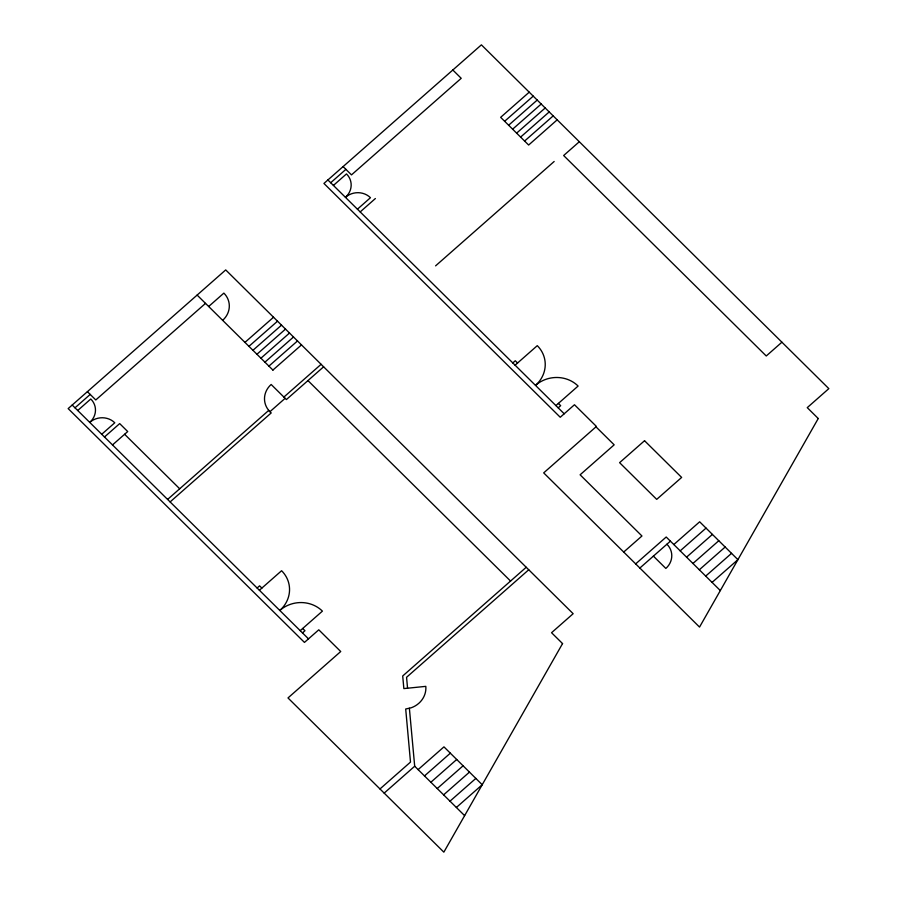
<?xml version="1.0" encoding="UTF-8"?>
<svg xmlns="http://www.w3.org/2000/svg" width="897" height="897" viewBox="0 0 897 897"><rect width="100%" height="100%" fill="white"/><g stroke="black" fill="none" stroke-linecap="round" stroke-linejoin="round"><path stroke-width="1.35" d="M75 407.81L90.205 394.422M330.69 182.741L345.894 169.354M77.714 410.501L90.788 398.986A17.794 16.516 -9.8 0 1 89.745 422.397A17.749 16.471 -9.8 0 1 114.771 422.779L101.731 434.26M333.415 185.432L346.489 173.917A17.794 16.516 -9.8 0 1 345.435 197.329A17.749 16.471 -9.8 0 1 370.461 197.71L357.421 209.192M205.514 303.377L95.788 399.961L87.401 391.653M208.665 306.494L223.869 293.117A20.698 19.207 -9.8 0 1 222.647 320.33M104.489 436.985L119.682 423.597L127.71 431.547L112.506 444.923M360.179 211.916L375.383 198.529M244.948 342.396L273.529 317.235M529.23 92.167L500.649 117.328L528.647 145.034L557.183 119.839M248.94 346.343L277.521 321.193M504.641 121.274L533.222 96.125M252.943 350.301L281.523 325.14M508.633 125.232L537.213 100.072M256.934 354.259L285.515 329.098M512.635 129.179L541.205 104.03M260.926 358.206L289.507 333.045M516.627 133.137L545.208 107.976M264.929 362.164L293.498 337.003M520.619 137.084L549.199 111.934M268.921 366.111L297.501 340.95M524.61 141.042L553.191 115.881M272.912 370.069L301.493 344.908M167.593 499.427L268.685 410.445L271.208 412.934L170.116 501.916M283.889 397.068L321.104 364.317M285.145 398.313L269.941 411.689A20.698 19.207 -9.8 0 1 271.163 384.477L286.401 399.557L323.615 366.806M435.594 265.86L554.167 161.482M579.316 141.737L563.652 155.517L766.251 355.986L781.915 342.206M257.114 588.017L259.592 585.842L261.868 588.084M512.815 362.937L515.282 360.762L517.558 363.016M259.39 590.26L281.591 570.727A30.218 28.031 -9.8 0 1 279.808 610.453A30.218 28.031 -9.8 0 1 322.415 611.126L300.215 630.658M515.091 365.191L537.281 345.659A30.218 28.031 -9.8 0 1 535.498 385.385A30.218 28.031 -9.8 0 1 578.105 386.046L555.916 405.59M302.491 632.901L304.958 630.726L302.693 628.483M558.181 407.832L560.659 405.657L558.383 403.415M526.214 567.274L402.708 675.979L403.852 688.593L425.817 686.362A22.089 20.496 -9.8 0 1 411.319 707.733L405.702 709.011L410.501 762.08L379.98 788.956M528.737 569.763L406.565 677.291L407.552 688.223M623.707 552.047L641.949 535.991L580.112 474.805L614.165 444.834L595.989 426.849M635.67 563.888L666.202 537.011L720.325 590.562M384.174 793.105L414.694 766.229L409.38 708.305M639.864 568.036L670.395 541.16M418.114 769.615L443.959 746.865L482.216 784.729L456.371 807.479M673.815 544.546L699.66 521.796L737.917 559.661L712.072 582.4M424.494 775.927L450.339 753.177M680.184 550.859L706.029 528.109M430.874 782.24L456.708 759.49M686.564 557.172L712.409 534.421M437.243 788.541L463.087 765.803M692.944 563.473L718.789 540.734M443.623 794.854L469.467 772.104M699.324 569.786L725.157 547.035M450.002 801.167L475.847 778.417M705.692 576.098L731.537 553.348M452.828 70.011L461.215 78.308L351.489 174.893L343.103 166.584M327.898 179.972L564.202 413.786M653.397 556.129L665.843 568.44A18.422 17.088 -9.8 0 0 666.931 544.221M307.963 380.586L510.561 581.054M197.127 295.079L272.946 370.102M124.616 434.271L179.692 488.775M72.197 405.04L308.501 638.855M414.694 766.229L464.624 815.642M562.554 643.586L443.847 852.15L287.993 697.944L340.725 651.525L318.783 629.806L304.453 642.409L68.161 408.595L225.708 269.919L573.149 613.705L551.554 632.71L562.554 643.586M818.243 418.518L699.537 627.081L543.694 472.876L596.427 426.456L574.472 404.738L560.244 417.262L323.94 183.448L481.397 44.85L828.839 388.636L807.255 407.642L818.243 418.518M644.539 440.719L619.603 462.661L656.705 499.371L681.642 477.428L644.539 440.719"/></g></svg>
